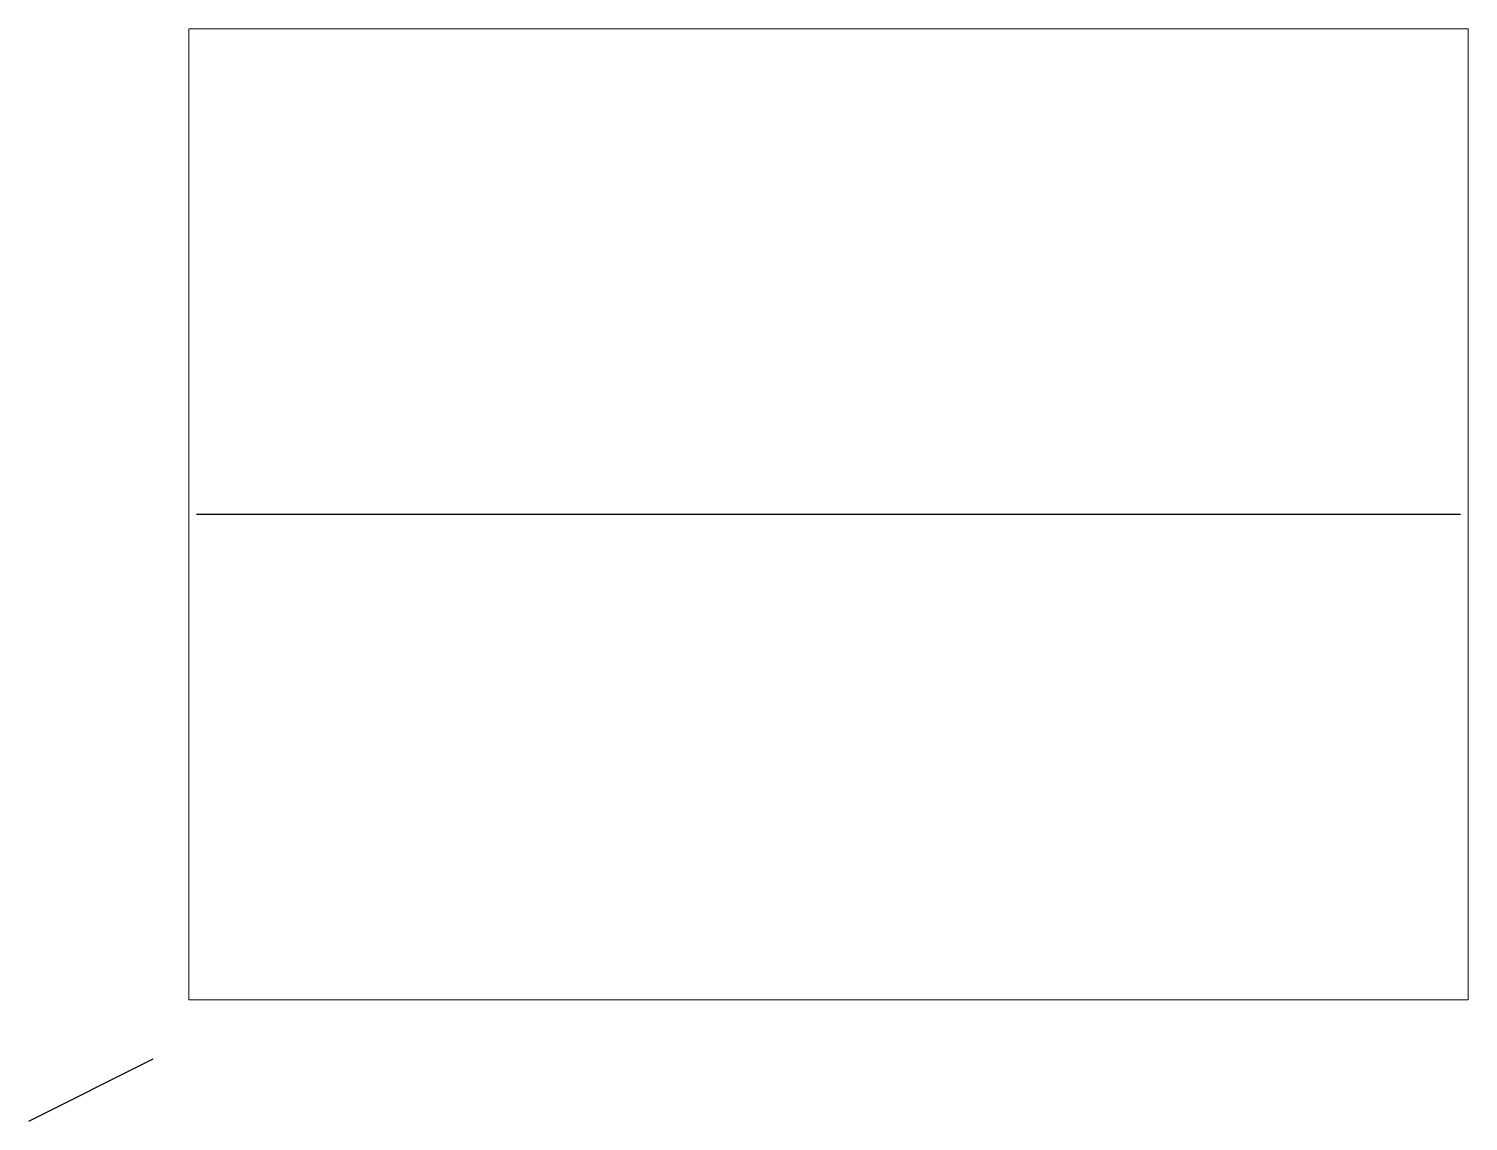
# Paper-space layout 'Layout1' of a CAD drawing. Header units: millimetres. Extents: x 0 to 231, y 0 to 176.
# The model-space entities are those that its viewports show. They can reach past a viewport. Long polylines and large blocks are cut down to what shows.
import ezdxf

# ---------------------------------------------------------------- set-up
doc = ezdxf.new("R2010")
doc.units = ezdxf.units.MM

msp = doc.modelspace()

# ---------------------------------------------------------------- linework, layer by layer
msp.add_line((0, 0), (10, 0))

psp = doc.layouts.get("Layout1")

# ---------------------------------------------------------------- linework, layer by layer
psp.add_line((0, 0), (20, 10))

# ---------------------------------------------------------------- viewports
at = {"layer": '0'}
psp.add_viewport(center=(128.5, 97.5), size=(205.6, 156), view_center_point=(5, 0), view_height=7.68008, dxfattribs=at)

doc.saveas('drawing.dxf')
